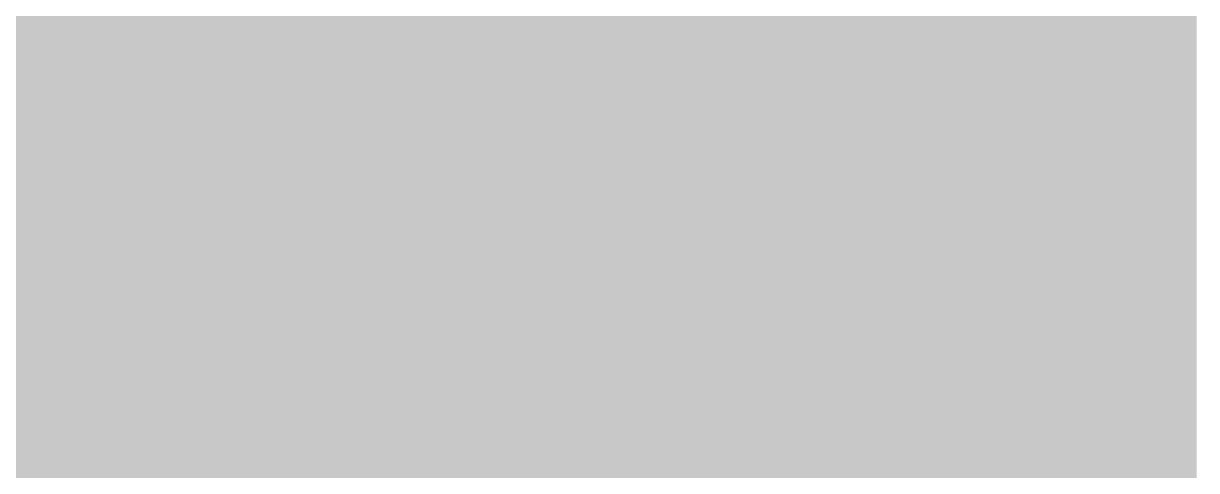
# Model space of a CAD drawing. Header units: inches. Extents: x 0 to 841, y 0 to 594.
# Drawn here: x 774.851 to 775.932, y 399.755 to 400.167 of the extents above; entities that cross this region are included whole.
import ezdxf

# ---------------------------------------------------------------- set-up
doc = ezdxf.new("R2010")
doc.units = ezdxf.units.IN
doc.layers.add('Sheet', color=255, linetype='Continuous')

msp = doc.modelspace()

# ---------------------------------------------------------------- linework, layer by layer
at = {"layer": 'Sheet'}
for points in [[(775.019, 399.9977, 0.7493, 0.7493, 0), (775.019, 402.4682, 0.7493, 0.7493, 0), (775.019, 402.4682, 0.7493, 0.7493, 0)], [(775.3783, 400.3571, 0.2997, 0.2997, 0), (775.3783, 400.3122, 0.2997, 0.2997, 0), (775.3783, 400.3122, 0.2997, 0.2997, 0), (775.4232, 400.3122, 0.2997, 0.2997, 0), (775.4232, 400.2672, 0.2997, 0.2997, 0), (775.4232, 400.2672, 0.2997, 0.2997, 0), (775.4681, 400.2223, 0.2997, 0.2997, 0), (775.4681, 400.2223, 0.2997, 0.2997, 0), (775.4681, 400.1774, 0.2997, 0.2997, 0), (775.4681, 400.1774, 0.2997, 0.2997, 0), (775.4681, 400.1325, 0.2997, 0.2997, 0), (775.513, 400.1325, 0.2997, 0.2997, 0), (775.513, 400.0876, 0.2997, 0.2997, 0), (775.513, 400.0876, 0.2997, 0.2997, 0), (775.513, 400.0427, 0.2997, 0.2997, 0), (775.513, 400.0427, 0.2997, 0.2997, 0), (775.513, 399.9977, 0.2997, 0.2997, 0)], [(775.3783, 400.3571, 0.2997, 0.2997, 0), (775.3783, 400.3122, 0.2997, 0.2997, 0), (775.3783, 400.3122, 0.2997, 0.2997, 0), (775.4232, 400.3122, 0.2997, 0.2997, 0), (775.4232, 400.2672, 0.2997, 0.2997, 0), (775.4232, 400.2672, 0.2997, 0.2997, 0), (775.4681, 400.2223, 0.2997, 0.2997, 0), (775.4681, 400.2223, 0.2997, 0.2997, 0), (775.4681, 400.1774, 0.2997, 0.2997, 0), (775.4681, 400.1774, 0.2997, 0.2997, 0), (775.4681, 400.1325, 0.2997, 0.2997, 0), (775.513, 400.1325, 0.2997, 0.2997, 0), (775.513, 400.0876, 0.2997, 0.2997, 0), (775.513, 400.0876, 0.2997, 0.2997, 0), (775.513, 400.0427, 0.2997, 0.2997, 0), (775.513, 400.0427, 0.2997, 0.2997, 0), (775.513, 399.9977, 0.2997, 0.2997, 0)], [(775.3783, 400.3571, 0.2997, 0.2997, 0), (775.3783, 400.3122, 0.2997, 0.2997, 0), (775.3783, 400.3122, 0.2997, 0.2997, 0), (775.4232, 400.3122, 0.2997, 0.2997, 0), (775.4232, 400.2672, 0.2997, 0.2997, 0), (775.4232, 400.2672, 0.2997, 0.2997, 0), (775.4681, 400.2223, 0.2997, 0.2997, 0), (775.4681, 400.2223, 0.2997, 0.2997, 0), (775.4681, 400.1774, 0.2997, 0.2997, 0), (775.4681, 400.1774, 0.2997, 0.2997, 0), (775.4681, 400.1325, 0.2997, 0.2997, 0), (775.513, 400.1325, 0.2997, 0.2997, 0), (775.513, 400.0876, 0.2997, 0.2997, 0), (775.513, 400.0876, 0.2997, 0.2997, 0), (775.513, 400.0427, 0.2997, 0.2997, 0), (775.513, 400.0427, 0.2997, 0.2997, 0), (775.513, 399.9977, 0.2997, 0.2997, 0)], [(775.6927, 400.3571, 0.2997, 0.2997, 0), (775.6927, 400.3122, 0.2997, 0.2997, 0), (775.7376, 400.2672, 0.2997, 0.2997, 0), (775.7376, 400.2672, 0.2997, 0.2997, 0), (775.7376, 400.2223, 0.2997, 0.2997, 0), (775.7376, 400.1774, 0.2997, 0.2997, 0), (775.7825, 400.1325, 0.2997, 0.2997, 0), (775.7825, 400.0876, 0.2997, 0.2997, 0), (775.7825, 400.0876, 0.2997, 0.2997, 0), (775.7825, 400.0427, 0.2997, 0.2997, 0), (775.7825, 399.9977, 0.2997, 0.2997, 0)], [(775.6927, 400.3571, 0.2997, 0.2997, 0), (775.6927, 400.3122, 0.2997, 0.2997, 0), (775.7376, 400.2672, 0.2997, 0.2997, 0), (775.7376, 400.2672, 0.2997, 0.2997, 0), (775.7376, 400.2223, 0.2997, 0.2997, 0), (775.7376, 400.1774, 0.2997, 0.2997, 0), (775.7825, 400.1325, 0.2997, 0.2997, 0), (775.7825, 400.0876, 0.2997, 0.2997, 0), (775.7825, 400.0876, 0.2997, 0.2997, 0), (775.7825, 400.0427, 0.2997, 0.2997, 0), (775.7825, 399.9977, 0.2997, 0.2997, 0)], [(775.6927, 400.3571, 0.2997, 0.2997, 0), (775.6927, 400.3122, 0.2997, 0.2997, 0), (775.7376, 400.2672, 0.2997, 0.2997, 0), (775.7376, 400.2672, 0.2997, 0.2997, 0), (775.7376, 400.2223, 0.2997, 0.2997, 0), (775.7376, 400.1774, 0.2997, 0.2997, 0), (775.7825, 400.1325, 0.2997, 0.2997, 0), (775.7825, 400.0876, 0.2997, 0.2997, 0), (775.7825, 400.0876, 0.2997, 0.2997, 0), (775.7825, 400.0427, 0.2997, 0.2997, 0), (775.7825, 399.9977, 0.2997, 0.2997, 0)], [(775.6927, 400.3571, 0.2997, 0.2997, 0), (775.6927, 400.3122, 0.2997, 0.2997, 0), (775.7376, 400.2672, 0.2997, 0.2997, 0), (775.7376, 400.2672, 0.2997, 0.2997, 0), (775.7376, 400.2223, 0.2997, 0.2997, 0), (775.7376, 400.1774, 0.2997, 0.2997, 0), (775.7825, 400.1325, 0.2997, 0.2997, 0), (775.7825, 400.0876, 0.2997, 0.2997, 0), (775.7825, 400.0876, 0.2997, 0.2997, 0), (775.7825, 400.0427, 0.2997, 0.2997, 0), (775.7825, 399.9977, 0.2997, 0.2997, 0)], [(752.5162, 399.9977, 0.7493, 0.7493, 0), (760.0171, 399.9977, 0.7493, 0.7493, 0), (775.019, 399.9977, 0.7493, 0.7493, 0)], [(775.019, 399.9977, 0.7493, 0.7493, 0), (775.019, 394.4728, 0.7493, 0.7493, 0)], [(775.4681, 400.2223, 0.0991, 0.0991, 0), (775.4681, 400.1774, 0.0991, 0.0991, 0), (775.4681, 400.1774, 0.0991, 0.0991, 0), (775.4681, 400.1325, 0.0991, 0.0991, 0), (775.513, 400.1325, 0.0991, 0.0991, 0), (775.513, 400.0876, 0.0991, 0.0991, 0), (775.513, 400.0876, 0.0991, 0.0991, 0), (775.513, 400.0427, 0.0991, 0.0991, 0), (775.513, 400.0427, 0.0991, 0.0991, 0), (775.513, 399.9977, 0.0991, 0.0991, 0)], [(775.4681, 400.2223, 0.0991, 0.0991, 0), (775.4681, 400.1774, 0.0991, 0.0991, 0), (775.4681, 400.1774, 0.0991, 0.0991, 0), (775.4681, 400.1325, 0.0991, 0.0991, 0), (775.513, 400.1325, 0.0991, 0.0991, 0), (775.513, 400.0876, 0.0991, 0.0991, 0), (775.513, 400.0876, 0.0991, 0.0991, 0), (775.513, 400.0427, 0.0991, 0.0991, 0), (775.513, 400.0427, 0.0991, 0.0991, 0), (775.513, 399.9977, 0.0991, 0.0991, 0)], [(775.4681, 400.2223, 0.0991, 0.0991, 0), (775.4681, 400.1774, 0.0991, 0.0991, 0), (775.4681, 400.1774, 0.0991, 0.0991, 0), (775.4681, 400.1325, 0.0991, 0.0991, 0), (775.513, 400.1325, 0.0991, 0.0991, 0), (775.513, 400.0876, 0.0991, 0.0991, 0), (775.513, 400.0876, 0.0991, 0.0991, 0), (775.513, 400.0427, 0.0991, 0.0991, 0), (775.513, 400.0427, 0.0991, 0.0991, 0), (775.513, 399.9977, 0.0991, 0.0991, 0)], [(775.7376, 400.2223, 0.0991, 0.0991, 0), (775.7376, 400.1774, 0.0991, 0.0991, 0), (775.7825, 400.1325, 0.0991, 0.0991, 0), (775.7825, 400.0876, 0.0991, 0.0991, 0), (775.7825, 400.0876, 0.0991, 0.0991, 0), (775.7825, 400.0427, 0.0991, 0.0991, 0), (775.7825, 399.9977, 0.0991, 0.0991, 0)], [(775.7376, 400.2223, 0.0991, 0.0991, 0), (775.7376, 400.1774, 0.0991, 0.0991, 0), (775.7825, 400.1325, 0.0991, 0.0991, 0), (775.7825, 400.0876, 0.0991, 0.0991, 0), (775.7825, 400.0876, 0.0991, 0.0991, 0), (775.7825, 400.0427, 0.0991, 0.0991, 0), (775.7825, 399.9977, 0.0991, 0.0991, 0)], [(775.7376, 400.2223, 0.0991, 0.0991, 0), (775.7376, 400.1774, 0.0991, 0.0991, 0), (775.7825, 400.1325, 0.0991, 0.0991, 0), (775.7825, 400.0876, 0.0991, 0.0991, 0), (775.7825, 400.0876, 0.0991, 0.0991, 0), (775.7825, 400.0427, 0.0991, 0.0991, 0), (775.7825, 399.9977, 0.0991, 0.0991, 0)], [(775.7376, 400.2223, 0.0991, 0.0991, 0), (775.7376, 400.1774, 0.0991, 0.0991, 0), (775.7825, 400.1325, 0.0991, 0.0991, 0), (775.7825, 400.0876, 0.0991, 0.0991, 0), (775.7825, 400.0876, 0.0991, 0.0991, 0), (775.7825, 400.0427, 0.0991, 0.0991, 0), (775.7825, 399.9977, 0.0991, 0.0991, 0)], [(775.019, 394.9669, 0.2997, 0.2997, 0), (775.019, 399.9977, 0.2997, 0.2997, 0)], [(775.513, 399.9977, 0.2997, 0.2997, 0), (775.513, 399.9528, 0.2997, 0.2997, 0), (775.513, 399.9528, 0.2997, 0.2997, 0), (775.513, 399.9079, 0.2997, 0.2997, 0), (775.513, 399.863, 0.2997, 0.2997, 0), (775.513, 399.863, 0.2997, 0.2997, 0), (775.4681, 399.8181, 0.2997, 0.2997, 0), (775.4681, 399.8181, 0.2997, 0.2997, 0), (775.4681, 399.7731, 0.2997, 0.2997, 0), (775.4681, 399.7731, 0.2997, 0.2997, 0), (775.4681, 399.7282, 0.2997, 0.2997, 0), (775.4232, 399.7282, 0.2997, 0.2997, 0), (775.4232, 399.6833, 0.2997, 0.2997, 0), (775.4232, 399.6833, 0.2997, 0.2997, 0), (775.3783, 399.6384, 0.2997, 0.2997, 0), (775.3783, 399.6384, 0.2997, 0.2997, 0), (775.3783, 399.5935, 0.2997, 0.2997, 0)], [(775.513, 399.9977, 0.2997, 0.2997, 0), (775.513, 399.9528, 0.2997, 0.2997, 0), (775.513, 399.9528, 0.2997, 0.2997, 0), (775.513, 399.9079, 0.2997, 0.2997, 0), (775.513, 399.863, 0.2997, 0.2997, 0), (775.513, 399.863, 0.2997, 0.2997, 0), (775.4681, 399.8181, 0.2997, 0.2997, 0), (775.4681, 399.8181, 0.2997, 0.2997, 0), (775.4681, 399.7731, 0.2997, 0.2997, 0), (775.4681, 399.7731, 0.2997, 0.2997, 0), (775.4681, 399.7282, 0.2997, 0.2997, 0), (775.4232, 399.7282, 0.2997, 0.2997, 0), (775.4232, 399.6833, 0.2997, 0.2997, 0), (775.4232, 399.6833, 0.2997, 0.2997, 0), (775.3783, 399.6384, 0.2997, 0.2997, 0), (775.3783, 399.6384, 0.2997, 0.2997, 0), (775.3783, 399.5935, 0.2997, 0.2997, 0)], [(775.513, 399.9977, 0.2997, 0.2997, 0), (775.513, 399.9528, 0.2997, 0.2997, 0), (775.513, 399.9528, 0.2997, 0.2997, 0), (775.513, 399.9079, 0.2997, 0.2997, 0), (775.513, 399.863, 0.2997, 0.2997, 0), (775.513, 399.863, 0.2997, 0.2997, 0), (775.4681, 399.8181, 0.2997, 0.2997, 0), (775.4681, 399.8181, 0.2997, 0.2997, 0), (775.4681, 399.7731, 0.2997, 0.2997, 0), (775.4681, 399.7731, 0.2997, 0.2997, 0), (775.4681, 399.7282, 0.2997, 0.2997, 0), (775.4232, 399.7282, 0.2997, 0.2997, 0), (775.4232, 399.6833, 0.2997, 0.2997, 0), (775.4232, 399.6833, 0.2997, 0.2997, 0), (775.3783, 399.6384, 0.2997, 0.2997, 0), (775.3783, 399.6384, 0.2997, 0.2997, 0), (775.3783, 399.5935, 0.2997, 0.2997, 0)], [(775.513, 399.9977, 0.2997, 0.2997, 0), (775.513, 399.9977, 0.2997, 0.2997, 0), (775.513, 399.9977, 0.2997, 0.2997, 0), (775.513, 399.9977, 0.2997, 0.2997, 0), (775.513, 399.9977, 0.2997, 0.2997, 0), (775.513, 399.9977, 0.2997, 0.2997, 0), (775.513, 399.9977, 0.2997, 0.2997, 0), (775.513, 399.9977, 0.2997, 0.2997, 0), (775.513, 399.9977, 0.2997, 0.2997, 0), (775.513, 399.9977, 0.2997, 0.2997, 0), (775.513, 399.9977, 0.2997, 0.2997, 0), (775.513, 399.9977, 0.2997, 0.2997, 0), (775.513, 399.9977, 0.2997, 0.2997, 0), (775.513, 399.9977, 0.2997, 0.2997, 0), (775.513, 399.9977, 0.2997, 0.2997, 0), (775.513, 399.9977, 0.2997, 0.2997, 0), (775.513, 399.9977, 0.2997, 0.2997, 0), (775.513, 399.9977, 0.2997, 0.2997, 0), (775.513, 399.9977, 0.2997, 0.2997, 0), (775.513, 399.9977, 0.2997, 0.2997, 0), (775.513, 399.9977, 0.2997, 0.2997, 0), (775.513, 399.9977, 0.2997, 0.2997, 0), (775.513, 399.9977, 0.2997, 0.2997, 0), (775.513, 399.9977, 0.2997, 0.2997, 0), (775.513, 399.9977, 0.2997, 0.2997, 0), (775.513, 399.9977, 0.2997, 0.2997, 0), (775.513, 399.9977, 0.2997, 0.2997, 0), (775.513, 399.9977, 0.2997, 0.2997, 0), (775.513, 399.9977, 0.2997, 0.2997, 0), (775.513, 399.9977, 0.2997, 0.2997, 0), (775.513, 399.9977, 0.2997, 0.2997, 0), (775.513, 399.9977, 0.2997, 0.2997, 0), (775.513, 399.9977, 0.2997, 0.2997, 0)], [(775.513, 399.9977, 0.2997, 0.2997, 0), (775.513, 399.9977, 0.2997, 0.2997, 0)], [(775.513, 399.9977, 0.2997, 0.2997, 0), (775.513, 399.9977, 0.2997, 0.2997, 0), (775.513, 399.9977, 0.2997, 0.2997, 0), (775.513, 399.9977, 0.2997, 0.2997, 0), (775.513, 399.9977, 0.2997, 0.2997, 0), (775.513, 399.9977, 0.2997, 0.2997, 0), (775.513, 399.9977, 0.2997, 0.2997, 0), (775.513, 399.9977, 0.2997, 0.2997, 0), (775.513, 399.9977, 0.2997, 0.2997, 0), (775.513, 399.9977, 0.2997, 0.2997, 0), (775.513, 399.9977, 0.2997, 0.2997, 0), (775.513, 399.9977, 0.2997, 0.2997, 0), (775.513, 399.9977, 0.2997, 0.2997, 0), (775.513, 399.9977, 0.2997, 0.2997, 0), (775.513, 399.9977, 0.2997, 0.2997, 0), (775.513, 399.9977, 0.2997, 0.2997, 0), (775.513, 399.9977, 0.2997, 0.2997, 0), (775.513, 399.9977, 0.2997, 0.2997, 0), (775.513, 399.9977, 0.2997, 0.2997, 0), (775.513, 399.9977, 0.2997, 0.2997, 0), (775.513, 399.9977, 0.2997, 0.2997, 0), (775.513, 399.9977, 0.2997, 0.2997, 0), (775.513, 399.9977, 0.2997, 0.2997, 0), (775.513, 399.9977, 0.2997, 0.2997, 0), (775.513, 399.9977, 0.2997, 0.2997, 0), (775.513, 399.9977, 0.2997, 0.2997, 0), (775.513, 399.9977, 0.2997, 0.2997, 0), (775.513, 399.9977, 0.2997, 0.2997, 0), (775.513, 399.9977, 0.2997, 0.2997, 0), (775.513, 399.9977, 0.2997, 0.2997, 0), (775.513, 399.9977, 0.2997, 0.2997, 0), (775.513, 399.9977, 0.2997, 0.2997, 0), (775.513, 399.9977, 0.2997, 0.2997, 0)], [(775.513, 399.9977, 0.2997, 0.2997, 0), (775.513, 399.9977, 0.2997, 0.2997, 0)], [(775.513, 399.9977, 0.2997, 0.2997, 0), (775.513, 399.9977, 0.2997, 0.2997, 0), (775.513, 399.9977, 0.2997, 0.2997, 0), (775.513, 399.9977, 0.2997, 0.2997, 0), (775.513, 399.9977, 0.2997, 0.2997, 0), (775.513, 399.9977, 0.2997, 0.2997, 0), (775.513, 399.9977, 0.2997, 0.2997, 0), (775.513, 399.9977, 0.2997, 0.2997, 0), (775.513, 399.9977, 0.2997, 0.2997, 0), (775.513, 399.9977, 0.2997, 0.2997, 0), (775.513, 399.9977, 0.2997, 0.2997, 0), (775.513, 399.9977, 0.2997, 0.2997, 0), (775.513, 399.9977, 0.2997, 0.2997, 0), (775.513, 399.9977, 0.2997, 0.2997, 0), (775.513, 399.9977, 0.2997, 0.2997, 0), (775.513, 399.9977, 0.2997, 0.2997, 0), (775.513, 399.9977, 0.2997, 0.2997, 0), (775.513, 399.9977, 0.2997, 0.2997, 0), (775.513, 399.9977, 0.2997, 0.2997, 0), (775.513, 399.9977, 0.2997, 0.2997, 0), (775.513, 399.9977, 0.2997, 0.2997, 0), (775.513, 399.9977, 0.2997, 0.2997, 0), (775.513, 399.9977, 0.2997, 0.2997, 0), (775.513, 399.9977, 0.2997, 0.2997, 0), (775.513, 399.9977, 0.2997, 0.2997, 0), (775.513, 399.9977, 0.2997, 0.2997, 0), (775.513, 399.9977, 0.2997, 0.2997, 0), (775.513, 399.9977, 0.2997, 0.2997, 0), (775.513, 399.9977, 0.2997, 0.2997, 0), (775.513, 399.9977, 0.2997, 0.2997, 0), (775.513, 399.9977, 0.2997, 0.2997, 0), (775.513, 399.9977, 0.2997, 0.2997, 0), (775.513, 399.9977, 0.2997, 0.2997, 0)], [(775.513, 399.9977, 0.2997, 0.2997, 0), (775.513, 399.9977, 0.2997, 0.2997, 0)], [(775.7825, 399.9977, 0.2997, 0.2997, 0), (775.7825, 399.9528, 0.2997, 0.2997, 0), (775.7825, 399.9079, 0.2997, 0.2997, 0), (775.7825, 399.863, 0.2997, 0.2997, 0), (775.7825, 399.8181, 0.2997, 0.2997, 0), (775.7376, 399.8181, 0.2997, 0.2997, 0), (775.7376, 399.7731, 0.2997, 0.2997, 0), (775.7376, 399.7282, 0.2997, 0.2997, 0), (775.7376, 399.6833, 0.2997, 0.2997, 0), (775.6927, 399.6384, 0.2997, 0.2997, 0), (775.6927, 399.6384, 0.2997, 0.2997, 0), (775.6478, 399.5935, 0.2997, 0.2997, 0)], [(775.7825, 399.9977, 0.2997, 0.2997, 0), (775.7825, 399.9528, 0.2997, 0.2997, 0), (775.7825, 399.9079, 0.2997, 0.2997, 0), (775.7825, 399.863, 0.2997, 0.2997, 0), (775.7825, 399.8181, 0.2997, 0.2997, 0), (775.7376, 399.8181, 0.2997, 0.2997, 0), (775.7376, 399.7731, 0.2997, 0.2997, 0), (775.7376, 399.7282, 0.2997, 0.2997, 0), (775.7376, 399.6833, 0.2997, 0.2997, 0), (775.6927, 399.6384, 0.2997, 0.2997, 0), (775.6927, 399.6384, 0.2997, 0.2997, 0), (775.6478, 399.5935, 0.2997, 0.2997, 0)], [(775.7825, 399.9977, 0.2997, 0.2997, 0), (775.7825, 399.9528, 0.2997, 0.2997, 0), (775.7825, 399.9079, 0.2997, 0.2997, 0), (775.7825, 399.863, 0.2997, 0.2997, 0), (775.7825, 399.8181, 0.2997, 0.2997, 0), (775.7376, 399.8181, 0.2997, 0.2997, 0), (775.7376, 399.7731, 0.2997, 0.2997, 0), (775.7376, 399.7282, 0.2997, 0.2997, 0), (775.7376, 399.6833, 0.2997, 0.2997, 0), (775.6927, 399.6384, 0.2997, 0.2997, 0), (775.6927, 399.6384, 0.2997, 0.2997, 0), (775.6478, 399.5935, 0.2997, 0.2997, 0)], [(775.7825, 399.9977, 0.2997, 0.2997, 0), (775.7825, 399.9528, 0.2997, 0.2997, 0), (775.7825, 399.9079, 0.2997, 0.2997, 0), (775.7825, 399.863, 0.2997, 0.2997, 0), (775.7825, 399.8181, 0.2997, 0.2997, 0), (775.7376, 399.8181, 0.2997, 0.2997, 0), (775.7376, 399.7731, 0.2997, 0.2997, 0), (775.7376, 399.7282, 0.2997, 0.2997, 0), (775.7376, 399.6833, 0.2997, 0.2997, 0), (775.6927, 399.6384, 0.2997, 0.2997, 0), (775.6927, 399.6384, 0.2997, 0.2997, 0), (775.6478, 399.5935, 0.2997, 0.2997, 0)], [(775.7825, 399.9977, 0.2997, 0.2997, 0), (775.7825, 399.9977, 0.2997, 0.2997, 0), (775.7825, 399.9977, 0.2997, 0.2997, 0), (775.7825, 399.9977, 0.2997, 0.2997, 0), (775.7825, 399.9977, 0.2997, 0.2997, 0), (775.7825, 399.9977, 0.2997, 0.2997, 0), (775.7825, 399.9977, 0.2997, 0.2997, 0), (775.7825, 399.9977, 0.2997, 0.2997, 0), (775.7825, 399.9977, 0.2997, 0.2997, 0), (775.7825, 399.9977, 0.2997, 0.2997, 0), (775.7825, 399.9977, 0.2997, 0.2997, 0), (775.7825, 399.9977, 0.2997, 0.2997, 0), (775.7825, 399.9977, 0.2997, 0.2997, 0), (775.7825, 399.9977, 0.2997, 0.2997, 0), (775.7825, 399.9977, 0.2997, 0.2997, 0), (775.7825, 399.9977, 0.2997, 0.2997, 0), (775.7825, 399.9977, 0.2997, 0.2997, 0), (775.7825, 399.9977, 0.2997, 0.2997, 0), (775.7825, 399.9977, 0.2997, 0.2997, 0), (775.7825, 399.9977, 0.2997, 0.2997, 0), (775.7825, 399.9977, 0.2997, 0.2997, 0), (775.7825, 399.9977, 0.2997, 0.2997, 0), (775.7825, 399.9977, 0.2997, 0.2997, 0), (775.7825, 399.9977, 0.2997, 0.2997, 0), (775.7825, 399.9977, 0.2997, 0.2997, 0), (775.7825, 399.9977, 0.2997, 0.2997, 0), (775.7825, 399.9977, 0.2997, 0.2997, 0), (775.7825, 399.9977, 0.2997, 0.2997, 0), (775.7825, 399.9977, 0.2997, 0.2997, 0), (775.7825, 399.9977, 0.2997, 0.2997, 0), (775.7825, 399.9977, 0.2997, 0.2997, 0), (775.7825, 399.9977, 0.2997, 0.2997, 0), (775.7825, 399.9977, 0.2997, 0.2997, 0)], [(775.7825, 399.9977, 0.2997, 0.2997, 0), (775.7825, 399.9977, 0.2997, 0.2997, 0)], [(775.7825, 399.9977, 0.2997, 0.2997, 0), (775.7825, 399.9977, 0.2997, 0.2997, 0), (775.7825, 399.9977, 0.2997, 0.2997, 0), (775.7825, 399.9977, 0.2997, 0.2997, 0), (775.7825, 399.9977, 0.2997, 0.2997, 0), (775.7825, 399.9977, 0.2997, 0.2997, 0), (775.7825, 399.9977, 0.2997, 0.2997, 0), (775.7825, 399.9977, 0.2997, 0.2997, 0), (775.7825, 399.9977, 0.2997, 0.2997, 0), (775.7825, 399.9977, 0.2997, 0.2997, 0), (775.7825, 399.9977, 0.2997, 0.2997, 0), (775.7825, 399.9977, 0.2997, 0.2997, 0), (775.7825, 399.9977, 0.2997, 0.2997, 0), (775.7825, 399.9977, 0.2997, 0.2997, 0), (775.7825, 399.9977, 0.2997, 0.2997, 0), (775.7825, 399.9977, 0.2997, 0.2997, 0), (775.7825, 399.9977, 0.2997, 0.2997, 0), (775.7825, 399.9977, 0.2997, 0.2997, 0), (775.7825, 399.9977, 0.2997, 0.2997, 0), (775.7825, 399.9977, 0.2997, 0.2997, 0), (775.7825, 399.9977, 0.2997, 0.2997, 0), (775.7825, 399.9977, 0.2997, 0.2997, 0), (775.7825, 399.9977, 0.2997, 0.2997, 0), (775.7825, 399.9977, 0.2997, 0.2997, 0), (775.7825, 399.9977, 0.2997, 0.2997, 0), (775.7825, 399.9977, 0.2997, 0.2997, 0), (775.7825, 399.9977, 0.2997, 0.2997, 0), (775.7825, 399.9977, 0.2997, 0.2997, 0), (775.7825, 399.9977, 0.2997, 0.2997, 0), (775.7825, 399.9977, 0.2997, 0.2997, 0), (775.7825, 399.9977, 0.2997, 0.2997, 0), (775.7825, 399.9977, 0.2997, 0.2997, 0), (775.7825, 399.9977, 0.2997, 0.2997, 0)], [(775.7825, 399.9977, 0.2997, 0.2997, 0), (775.7825, 399.9977, 0.2997, 0.2997, 0)], [(775.7825, 399.9977, 0.2997, 0.2997, 0), (775.7825, 399.9977, 0.2997, 0.2997, 0), (775.7825, 399.9977, 0.2997, 0.2997, 0), (775.7825, 399.9977, 0.2997, 0.2997, 0), (775.7825, 399.9977, 0.2997, 0.2997, 0), (775.7825, 399.9977, 0.2997, 0.2997, 0), (775.7825, 399.9977, 0.2997, 0.2997, 0), (775.7825, 399.9977, 0.2997, 0.2997, 0), (775.7825, 399.9977, 0.2997, 0.2997, 0), (775.7825, 399.9977, 0.2997, 0.2997, 0), (775.7825, 399.9977, 0.2997, 0.2997, 0), (775.7825, 399.9977, 0.2997, 0.2997, 0), (775.7825, 399.9977, 0.2997, 0.2997, 0), (775.7825, 399.9977, 0.2997, 0.2997, 0), (775.7825, 399.9977, 0.2997, 0.2997, 0), (775.7825, 399.9977, 0.2997, 0.2997, 0), (775.7825, 399.9977, 0.2997, 0.2997, 0), (775.7825, 399.9977, 0.2997, 0.2997, 0), (775.7825, 399.9977, 0.2997, 0.2997, 0), (775.7825, 399.9977, 0.2997, 0.2997, 0), (775.7825, 399.9977, 0.2997, 0.2997, 0), (775.7825, 399.9977, 0.2997, 0.2997, 0), (775.7825, 399.9977, 0.2997, 0.2997, 0), (775.7825, 399.9977, 0.2997, 0.2997, 0), (775.7825, 399.9977, 0.2997, 0.2997, 0), (775.7825, 399.9977, 0.2997, 0.2997, 0), (775.7825, 399.9977, 0.2997, 0.2997, 0), (775.7825, 399.9977, 0.2997, 0.2997, 0), (775.7825, 399.9977, 0.2997, 0.2997, 0), (775.7825, 399.9977, 0.2997, 0.2997, 0), (775.7825, 399.9977, 0.2997, 0.2997, 0), (775.7825, 399.9977, 0.2997, 0.2997, 0), (775.7825, 399.9977, 0.2997, 0.2997, 0)], [(775.7825, 399.9977, 0.2997, 0.2997, 0), (775.7825, 399.9977, 0.2997, 0.2997, 0)], [(775.7825, 399.9977, 0.2997, 0.2997, 0), (775.7825, 399.9977, 0.2997, 0.2997, 0), (775.7825, 399.9977, 0.2997, 0.2997, 0), (775.7825, 399.9977, 0.2997, 0.2997, 0), (775.7825, 399.9977, 0.2997, 0.2997, 0), (775.7825, 399.9977, 0.2997, 0.2997, 0), (775.7825, 399.9977, 0.2997, 0.2997, 0), (775.7825, 399.9977, 0.2997, 0.2997, 0), (775.7825, 399.9977, 0.2997, 0.2997, 0), (775.7825, 399.9977, 0.2997, 0.2997, 0), (775.7825, 399.9977, 0.2997, 0.2997, 0), (775.7825, 399.9977, 0.2997, 0.2997, 0), (775.7825, 399.9977, 0.2997, 0.2997, 0), (775.7825, 399.9977, 0.2997, 0.2997, 0), (775.7825, 399.9977, 0.2997, 0.2997, 0), (775.7825, 399.9977, 0.2997, 0.2997, 0), (775.7825, 399.9977, 0.2997, 0.2997, 0), (775.7825, 399.9977, 0.2997, 0.2997, 0), (775.7825, 399.9977, 0.2997, 0.2997, 0), (775.7825, 399.9977, 0.2997, 0.2997, 0), (775.7825, 399.9977, 0.2997, 0.2997, 0), (775.7825, 399.9977, 0.2997, 0.2997, 0), (775.7825, 399.9977, 0.2997, 0.2997, 0), (775.7825, 399.9977, 0.2997, 0.2997, 0), (775.7825, 399.9977, 0.2997, 0.2997, 0), (775.7825, 399.9977, 0.2997, 0.2997, 0), (775.7825, 399.9977, 0.2997, 0.2997, 0), (775.7825, 399.9977, 0.2997, 0.2997, 0), (775.7825, 399.9977, 0.2997, 0.2997, 0), (775.7825, 399.9977, 0.2997, 0.2997, 0), (775.7825, 399.9977, 0.2997, 0.2997, 0), (775.7825, 399.9977, 0.2997, 0.2997, 0), (775.7825, 399.9977, 0.2997, 0.2997, 0)], [(775.7825, 399.9977, 0.2997, 0.2997, 0), (775.7825, 399.9977, 0.2997, 0.2997, 0)], [(775.513, 399.9977, 0.0991, 0.0991, 0), (775.513, 399.9528, 0.0991, 0.0991, 0), (775.513, 399.9528, 0.0991, 0.0991, 0), (775.513, 399.9079, 0.0991, 0.0991, 0), (775.513, 399.863, 0.0991, 0.0991, 0), (775.513, 399.863, 0.0991, 0.0991, 0), (775.4681, 399.8181, 0.0991, 0.0991, 0), (775.4681, 399.8181, 0.0991, 0.0991, 0), (775.4681, 399.7731, 0.0991, 0.0991, 0), (775.4681, 399.7731, 0.0991, 0.0991, 0), (775.4681, 399.7282, 0.0991, 0.0991, 0), (775.4232, 399.7282, 0.0991, 0.0991, 0), (775.4232, 399.6833, 0.0991, 0.0991, 0)], [(775.513, 399.9977, 0.0991, 0.0991, 0), (775.513, 399.9528, 0.0991, 0.0991, 0), (775.513, 399.9528, 0.0991, 0.0991, 0), (775.513, 399.9079, 0.0991, 0.0991, 0), (775.513, 399.863, 0.0991, 0.0991, 0), (775.513, 399.863, 0.0991, 0.0991, 0), (775.4681, 399.8181, 0.0991, 0.0991, 0), (775.4681, 399.8181, 0.0991, 0.0991, 0), (775.4681, 399.7731, 0.0991, 0.0991, 0), (775.4681, 399.7731, 0.0991, 0.0991, 0), (775.4681, 399.7282, 0.0991, 0.0991, 0), (775.4232, 399.7282, 0.0991, 0.0991, 0), (775.4232, 399.6833, 0.0991, 0.0991, 0)], [(775.513, 399.9977, 0.0991, 0.0991, 0), (775.513, 399.9528, 0.0991, 0.0991, 0), (775.513, 399.9528, 0.0991, 0.0991, 0), (775.513, 399.9079, 0.0991, 0.0991, 0), (775.513, 399.863, 0.0991, 0.0991, 0), (775.513, 399.863, 0.0991, 0.0991, 0), (775.4681, 399.8181, 0.0991, 0.0991, 0), (775.4681, 399.8181, 0.0991, 0.0991, 0), (775.4681, 399.7731, 0.0991, 0.0991, 0), (775.4681, 399.7731, 0.0991, 0.0991, 0), (775.4681, 399.7282, 0.0991, 0.0991, 0), (775.4232, 399.7282, 0.0991, 0.0991, 0), (775.4232, 399.6833, 0.0991, 0.0991, 0)], [(775.513, 399.9977, 0.0991, 0.0991, 0), (775.513, 399.9977, 0.0991, 0.0991, 0), (775.513, 399.9977, 0.0991, 0.0991, 0), (775.513, 399.9977, 0.0991, 0.0991, 0), (775.513, 399.9977, 0.0991, 0.0991, 0), (775.513, 399.9977, 0.0991, 0.0991, 0), (775.513, 399.9977, 0.0991, 0.0991, 0), (775.513, 399.9977, 0.0991, 0.0991, 0), (775.513, 399.9977, 0.0991, 0.0991, 0), (775.513, 399.9977, 0.0991, 0.0991, 0), (775.513, 399.9977, 0.0991, 0.0991, 0), (775.513, 399.9977, 0.0991, 0.0991, 0), (775.513, 399.9977, 0.0991, 0.0991, 0), (775.513, 399.9977, 0.0991, 0.0991, 0), (775.513, 399.9977, 0.0991, 0.0991, 0), (775.513, 399.9977, 0.0991, 0.0991, 0), (775.513, 399.9977, 0.0991, 0.0991, 0), (775.513, 399.9977, 0.0991, 0.0991, 0), (775.513, 399.9977, 0.0991, 0.0991, 0), (775.513, 399.9977, 0.0991, 0.0991, 0), (775.513, 399.9977, 0.0991, 0.0991, 0), (775.513, 399.9977, 0.0991, 0.0991, 0), (775.513, 399.9977, 0.0991, 0.0991, 0), (775.513, 399.9977, 0.0991, 0.0991, 0), (775.513, 399.9977, 0.0991, 0.0991, 0), (775.513, 399.9977, 0.0991, 0.0991, 0), (775.513, 399.9977, 0.0991, 0.0991, 0), (775.513, 399.9977, 0.0991, 0.0991, 0), (775.513, 399.9977, 0.0991, 0.0991, 0), (775.513, 399.9977, 0.0991, 0.0991, 0), (775.513, 399.9977, 0.0991, 0.0991, 0), (775.513, 399.9977, 0.0991, 0.0991, 0), (775.513, 399.9977, 0.0991, 0.0991, 0)], [(775.513, 399.9977, 0.0991, 0.0991, 0), (775.513, 399.9977, 0.0991, 0.0991, 0)], [(775.513, 399.9977, 0.0991, 0.0991, 0), (775.513, 399.9977, 0.0991, 0.0991, 0), (775.513, 399.9977, 0.0991, 0.0991, 0), (775.513, 399.9977, 0.0991, 0.0991, 0), (775.513, 399.9977, 0.0991, 0.0991, 0), (775.513, 399.9977, 0.0991, 0.0991, 0), (775.513, 399.9977, 0.0991, 0.0991, 0), (775.513, 399.9977, 0.0991, 0.0991, 0), (775.513, 399.9977, 0.0991, 0.0991, 0), (775.513, 399.9977, 0.0991, 0.0991, 0), (775.513, 399.9977, 0.0991, 0.0991, 0), (775.513, 399.9977, 0.0991, 0.0991, 0), (775.513, 399.9977, 0.0991, 0.0991, 0), (775.513, 399.9977, 0.0991, 0.0991, 0), (775.513, 399.9977, 0.0991, 0.0991, 0), (775.513, 399.9977, 0.0991, 0.0991, 0), (775.513, 399.9977, 0.0991, 0.0991, 0), (775.513, 399.9977, 0.0991, 0.0991, 0), (775.513, 399.9977, 0.0991, 0.0991, 0), (775.513, 399.9977, 0.0991, 0.0991, 0), (775.513, 399.9977, 0.0991, 0.0991, 0), (775.513, 399.9977, 0.0991, 0.0991, 0), (775.513, 399.9977, 0.0991, 0.0991, 0), (775.513, 399.9977, 0.0991, 0.0991, 0), (775.513, 399.9977, 0.0991, 0.0991, 0), (775.513, 399.9977, 0.0991, 0.0991, 0), (775.513, 399.9977, 0.0991, 0.0991, 0), (775.513, 399.9977, 0.0991, 0.0991, 0), (775.513, 399.9977, 0.0991, 0.0991, 0), (775.513, 399.9977, 0.0991, 0.0991, 0), (775.513, 399.9977, 0.0991, 0.0991, 0), (775.513, 399.9977, 0.0991, 0.0991, 0), (775.513, 399.9977, 0.0991, 0.0991, 0)], [(775.513, 399.9977, 0.0991, 0.0991, 0), (775.513, 399.9977, 0.0991, 0.0991, 0)], [(775.513, 399.9977, 0.0991, 0.0991, 0), (775.513, 399.9977, 0.0991, 0.0991, 0), (775.513, 399.9977, 0.0991, 0.0991, 0), (775.513, 399.9977, 0.0991, 0.0991, 0), (775.513, 399.9977, 0.0991, 0.0991, 0), (775.513, 399.9977, 0.0991, 0.0991, 0), (775.513, 399.9977, 0.0991, 0.0991, 0), (775.513, 399.9977, 0.0991, 0.0991, 0), (775.513, 399.9977, 0.0991, 0.0991, 0), (775.513, 399.9977, 0.0991, 0.0991, 0), (775.513, 399.9977, 0.0991, 0.0991, 0), (775.513, 399.9977, 0.0991, 0.0991, 0), (775.513, 399.9977, 0.0991, 0.0991, 0), (775.513, 399.9977, 0.0991, 0.0991, 0), (775.513, 399.9977, 0.0991, 0.0991, 0), (775.513, 399.9977, 0.0991, 0.0991, 0), (775.513, 399.9977, 0.0991, 0.0991, 0), (775.513, 399.9977, 0.0991, 0.0991, 0), (775.513, 399.9977, 0.0991, 0.0991, 0), (775.513, 399.9977, 0.0991, 0.0991, 0), (775.513, 399.9977, 0.0991, 0.0991, 0), (775.513, 399.9977, 0.0991, 0.0991, 0), (775.513, 399.9977, 0.0991, 0.0991, 0), (775.513, 399.9977, 0.0991, 0.0991, 0), (775.513, 399.9977, 0.0991, 0.0991, 0), (775.513, 399.9977, 0.0991, 0.0991, 0), (775.513, 399.9977, 0.0991, 0.0991, 0), (775.513, 399.9977, 0.0991, 0.0991, 0), (775.513, 399.9977, 0.0991, 0.0991, 0), (775.513, 399.9977, 0.0991, 0.0991, 0), (775.513, 399.9977, 0.0991, 0.0991, 0), (775.513, 399.9977, 0.0991, 0.0991, 0), (775.513, 399.9977, 0.0991, 0.0991, 0)], [(775.513, 399.9977, 0.0991, 0.0991, 0), (775.513, 399.9977, 0.0991, 0.0991, 0)], [(775.7825, 399.9977, 0.0991, 0.0991, 0), (775.7825, 399.9528, 0.0991, 0.0991, 0), (775.7825, 399.9079, 0.0991, 0.0991, 0), (775.7825, 399.863, 0.0991, 0.0991, 0), (775.7825, 399.8181, 0.0991, 0.0991, 0), (775.7376, 399.8181, 0.0991, 0.0991, 0), (775.7376, 399.7731, 0.0991, 0.0991, 0), (775.7376, 399.7282, 0.0991, 0.0991, 0), (775.7376, 399.6833, 0.0991, 0.0991, 0)], [(775.7825, 399.9977, 0.0991, 0.0991, 0), (775.7825, 399.9528, 0.0991, 0.0991, 0), (775.7825, 399.9079, 0.0991, 0.0991, 0), (775.7825, 399.863, 0.0991, 0.0991, 0), (775.7825, 399.8181, 0.0991, 0.0991, 0), (775.7376, 399.8181, 0.0991, 0.0991, 0), (775.7376, 399.7731, 0.0991, 0.0991, 0), (775.7376, 399.7282, 0.0991, 0.0991, 0), (775.7376, 399.6833, 0.0991, 0.0991, 0)], [(775.7825, 399.9977, 0.0991, 0.0991, 0), (775.7825, 399.9528, 0.0991, 0.0991, 0), (775.7825, 399.9079, 0.0991, 0.0991, 0), (775.7825, 399.863, 0.0991, 0.0991, 0), (775.7825, 399.8181, 0.0991, 0.0991, 0), (775.7376, 399.8181, 0.0991, 0.0991, 0), (775.7376, 399.7731, 0.0991, 0.0991, 0), (775.7376, 399.7282, 0.0991, 0.0991, 0), (775.7376, 399.6833, 0.0991, 0.0991, 0)], [(775.7825, 399.9977, 0.0991, 0.0991, 0), (775.7825, 399.9528, 0.0991, 0.0991, 0), (775.7825, 399.9079, 0.0991, 0.0991, 0), (775.7825, 399.863, 0.0991, 0.0991, 0), (775.7825, 399.8181, 0.0991, 0.0991, 0), (775.7376, 399.8181, 0.0991, 0.0991, 0), (775.7376, 399.7731, 0.0991, 0.0991, 0), (775.7376, 399.7282, 0.0991, 0.0991, 0), (775.7376, 399.6833, 0.0991, 0.0991, 0)], [(775.7825, 399.9977, 0.0991, 0.0991, 0), (775.7825, 399.9977, 0.0991, 0.0991, 0), (775.7825, 399.9977, 0.0991, 0.0991, 0), (775.7825, 399.9977, 0.0991, 0.0991, 0), (775.7825, 399.9977, 0.0991, 0.0991, 0), (775.7825, 399.9977, 0.0991, 0.0991, 0), (775.7825, 399.9977, 0.0991, 0.0991, 0), (775.7825, 399.9977, 0.0991, 0.0991, 0), (775.7825, 399.9977, 0.0991, 0.0991, 0), (775.7825, 399.9977, 0.0991, 0.0991, 0), (775.7825, 399.9977, 0.0991, 0.0991, 0), (775.7825, 399.9977, 0.0991, 0.0991, 0), (775.7825, 399.9977, 0.0991, 0.0991, 0), (775.7825, 399.9977, 0.0991, 0.0991, 0), (775.7825, 399.9977, 0.0991, 0.0991, 0), (775.7825, 399.9977, 0.0991, 0.0991, 0), (775.7825, 399.9977, 0.0991, 0.0991, 0), (775.7825, 399.9977, 0.0991, 0.0991, 0), (775.7825, 399.9977, 0.0991, 0.0991, 0), (775.7825, 399.9977, 0.0991, 0.0991, 0), (775.7825, 399.9977, 0.0991, 0.0991, 0), (775.7825, 399.9977, 0.0991, 0.0991, 0), (775.7825, 399.9977, 0.0991, 0.0991, 0), (775.7825, 399.9977, 0.0991, 0.0991, 0), (775.7825, 399.9977, 0.0991, 0.0991, 0), (775.7825, 399.9977, 0.0991, 0.0991, 0), (775.7825, 399.9977, 0.0991, 0.0991, 0), (775.7825, 399.9977, 0.0991, 0.0991, 0), (775.7825, 399.9977, 0.0991, 0.0991, 0), (775.7825, 399.9977, 0.0991, 0.0991, 0), (775.7825, 399.9977, 0.0991, 0.0991, 0), (775.7825, 399.9977, 0.0991, 0.0991, 0), (775.7825, 399.9977, 0.0991, 0.0991, 0)], [(775.7825, 399.9977, 0.0991, 0.0991, 0), (775.7825, 399.9977, 0.0991, 0.0991, 0)], [(775.7825, 399.9977, 0.0991, 0.0991, 0), (775.7825, 399.9977, 0.0991, 0.0991, 0), (775.7825, 399.9977, 0.0991, 0.0991, 0), (775.7825, 399.9977, 0.0991, 0.0991, 0), (775.7825, 399.9977, 0.0991, 0.0991, 0), (775.7825, 399.9977, 0.0991, 0.0991, 0), (775.7825, 399.9977, 0.0991, 0.0991, 0), (775.7825, 399.9977, 0.0991, 0.0991, 0), (775.7825, 399.9977, 0.0991, 0.0991, 0), (775.7825, 399.9977, 0.0991, 0.0991, 0), (775.7825, 399.9977, 0.0991, 0.0991, 0), (775.7825, 399.9977, 0.0991, 0.0991, 0), (775.7825, 399.9977, 0.0991, 0.0991, 0), (775.7825, 399.9977, 0.0991, 0.0991, 0), (775.7825, 399.9977, 0.0991, 0.0991, 0), (775.7825, 399.9977, 0.0991, 0.0991, 0), (775.7825, 399.9977, 0.0991, 0.0991, 0), (775.7825, 399.9977, 0.0991, 0.0991, 0), (775.7825, 399.9977, 0.0991, 0.0991, 0), (775.7825, 399.9977, 0.0991, 0.0991, 0), (775.7825, 399.9977, 0.0991, 0.0991, 0), (775.7825, 399.9977, 0.0991, 0.0991, 0), (775.7825, 399.9977, 0.0991, 0.0991, 0), (775.7825, 399.9977, 0.0991, 0.0991, 0), (775.7825, 399.9977, 0.0991, 0.0991, 0), (775.7825, 399.9977, 0.0991, 0.0991, 0), (775.7825, 399.9977, 0.0991, 0.0991, 0), (775.7825, 399.9977, 0.0991, 0.0991, 0), (775.7825, 399.9977, 0.0991, 0.0991, 0), (775.7825, 399.9977, 0.0991, 0.0991, 0), (775.7825, 399.9977, 0.0991, 0.0991, 0), (775.7825, 399.9977, 0.0991, 0.0991, 0), (775.7825, 399.9977, 0.0991, 0.0991, 0)], [(775.7825, 399.9977, 0.0991, 0.0991, 0), (775.7825, 399.9977, 0.0991, 0.0991, 0)], [(775.7825, 399.9977, 0.0991, 0.0991, 0), (775.7825, 399.9977, 0.0991, 0.0991, 0), (775.7825, 399.9977, 0.0991, 0.0991, 0), (775.7825, 399.9977, 0.0991, 0.0991, 0), (775.7825, 399.9977, 0.0991, 0.0991, 0), (775.7825, 399.9977, 0.0991, 0.0991, 0), (775.7825, 399.9977, 0.0991, 0.0991, 0), (775.7825, 399.9977, 0.0991, 0.0991, 0), (775.7825, 399.9977, 0.0991, 0.0991, 0), (775.7825, 399.9977, 0.0991, 0.0991, 0), (775.7825, 399.9977, 0.0991, 0.0991, 0), (775.7825, 399.9977, 0.0991, 0.0991, 0), (775.7825, 399.9977, 0.0991, 0.0991, 0), (775.7825, 399.9977, 0.0991, 0.0991, 0), (775.7825, 399.9977, 0.0991, 0.0991, 0), (775.7825, 399.9977, 0.0991, 0.0991, 0), (775.7825, 399.9977, 0.0991, 0.0991, 0), (775.7825, 399.9977, 0.0991, 0.0991, 0), (775.7825, 399.9977, 0.0991, 0.0991, 0), (775.7825, 399.9977, 0.0991, 0.0991, 0), (775.7825, 399.9977, 0.0991, 0.0991, 0), (775.7825, 399.9977, 0.0991, 0.0991, 0), (775.7825, 399.9977, 0.0991, 0.0991, 0), (775.7825, 399.9977, 0.0991, 0.0991, 0), (775.7825, 399.9977, 0.0991, 0.0991, 0), (775.7825, 399.9977, 0.0991, 0.0991, 0), (775.7825, 399.9977, 0.0991, 0.0991, 0), (775.7825, 399.9977, 0.0991, 0.0991, 0), (775.7825, 399.9977, 0.0991, 0.0991, 0), (775.7825, 399.9977, 0.0991, 0.0991, 0), (775.7825, 399.9977, 0.0991, 0.0991, 0), (775.7825, 399.9977, 0.0991, 0.0991, 0), (775.7825, 399.9977, 0.0991, 0.0991, 0)], [(775.7825, 399.9977, 0.0991, 0.0991, 0), (775.7825, 399.9977, 0.0991, 0.0991, 0)], [(775.7825, 399.9977, 0.0991, 0.0991, 0), (775.7825, 399.9977, 0.0991, 0.0991, 0), (775.7825, 399.9977, 0.0991, 0.0991, 0), (775.7825, 399.9977, 0.0991, 0.0991, 0), (775.7825, 399.9977, 0.0991, 0.0991, 0), (775.7825, 399.9977, 0.0991, 0.0991, 0), (775.7825, 399.9977, 0.0991, 0.0991, 0), (775.7825, 399.9977, 0.0991, 0.0991, 0), (775.7825, 399.9977, 0.0991, 0.0991, 0), (775.7825, 399.9977, 0.0991, 0.0991, 0), (775.7825, 399.9977, 0.0991, 0.0991, 0), (775.7825, 399.9977, 0.0991, 0.0991, 0), (775.7825, 399.9977, 0.0991, 0.0991, 0), (775.7825, 399.9977, 0.0991, 0.0991, 0), (775.7825, 399.9977, 0.0991, 0.0991, 0), (775.7825, 399.9977, 0.0991, 0.0991, 0), (775.7825, 399.9977, 0.0991, 0.0991, 0), (775.7825, 399.9977, 0.0991, 0.0991, 0), (775.7825, 399.9977, 0.0991, 0.0991, 0), (775.7825, 399.9977, 0.0991, 0.0991, 0), (775.7825, 399.9977, 0.0991, 0.0991, 0), (775.7825, 399.9977, 0.0991, 0.0991, 0), (775.7825, 399.9977, 0.0991, 0.0991, 0), (775.7825, 399.9977, 0.0991, 0.0991, 0), (775.7825, 399.9977, 0.0991, 0.0991, 0), (775.7825, 399.9977, 0.0991, 0.0991, 0), (775.7825, 399.9977, 0.0991, 0.0991, 0), (775.7825, 399.9977, 0.0991, 0.0991, 0), (775.7825, 399.9977, 0.0991, 0.0991, 0), (775.7825, 399.9977, 0.0991, 0.0991, 0), (775.7825, 399.9977, 0.0991, 0.0991, 0), (775.7825, 399.9977, 0.0991, 0.0991, 0), (775.7825, 399.9977, 0.0991, 0.0991, 0)], [(775.7825, 399.9977, 0.0991, 0.0991, 0), (775.7825, 399.9977, 0.0991, 0.0991, 0)]]:
    msp.add_lwpolyline(points, format="xyseb", dxfattribs=at)
msp.add_lwpolyline([(774.7459, 399.9996, 0.508, 0.508, 1), (775.2539, 399.9996, 0.508, 0.508, 1)], format="xyseb", close=True, dxfattribs=at)

doc.saveas('drawing.dxf')
